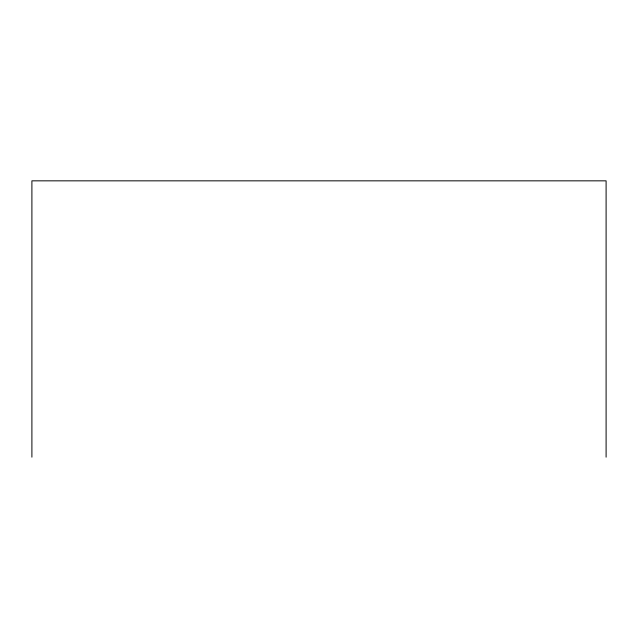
<?xml version="1.0" encoding="UTF-8"?>
<svg xmlns="http://www.w3.org/2000/svg" width="638" height="638" viewBox="0 0 638 638"><rect width="100%" height="100%" fill="white"/><g stroke="black" fill="none" stroke-linecap="round" stroke-linejoin="round"><path stroke-width="0.96" d="M606.1 457.159L606.1 180.841L31.9 180.841L31.9 457.159"/></g></svg>
